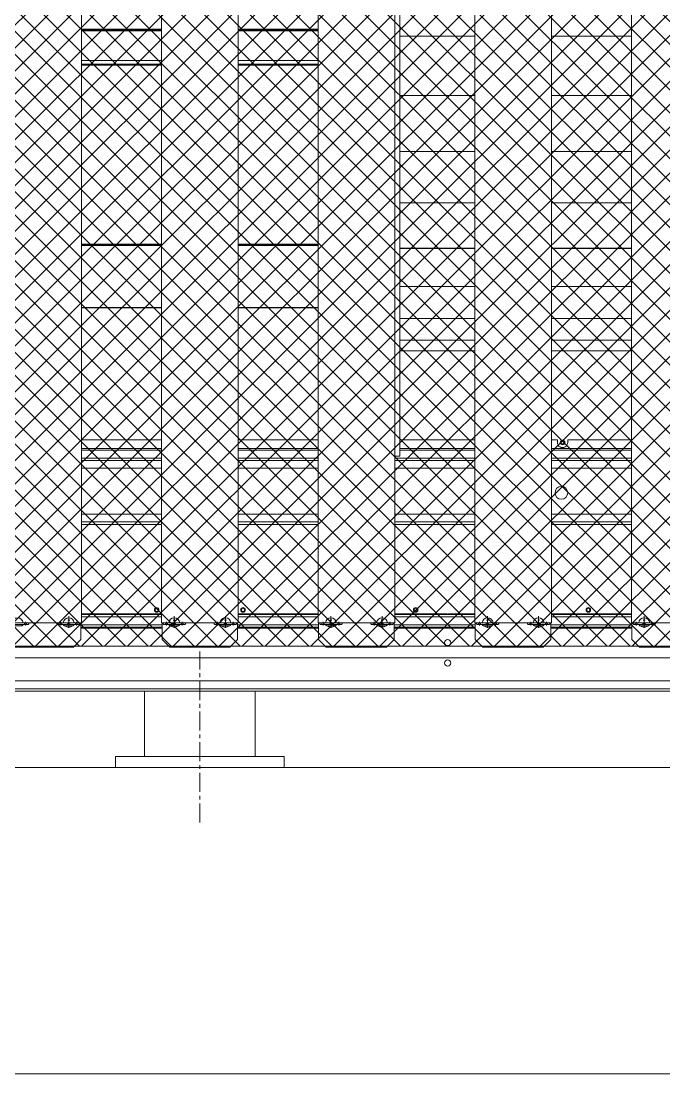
# Model space of a CAD drawing. Header units: millimetres. Extents: x -662366 to 32042, y -139401 to 24090.
# Drawn here: x 22818 to 24076, y 10128 to 12190 of the extents above; entities that cross this region are included whole.
import ezdxf

# ---------------------------------------------------------------- set-up
doc = ezdxf.new("R2010")
doc.units = ezdxf.units.MM
doc.linetypes.add('ACISOTGL', pattern=[3, 2, -1])
doc.linetypes.add('CENTER', pattern=[2, 1.25, -0.25, 0.25, -0.25])
for name, color, linetype, lineweight in [('AM_0', 7, 'Continuous', 50), ('AM_3', 6, 'ACISOTGL', 9), ('AM_7', 4, 'CENTER', 9)]:
    doc.layers.add(name, color=color, linetype=linetype, lineweight=lineweight)
doc.layers.add('center', color=1, linetype='CENTER')
doc.layers.add('냉각탑_기초', color=23, linetype='Continuous')

# ---------------------------------------------------------------- blocks, each defined once
blk = doc.blocks.new('2')
at = {"lineweight": 5}
h = blk.add_hatch(dxfattribs=at)
h.set_pattern_fill('ANSI37', scale=10)
h.set_pattern_definition([(45, (-1129861.293, -477337.81), (-22.4506403, 22.4506403), []), (135, (-1129861.293, -477337.81), (-22.4506403, -22.4506403), [])])
h.paths.add_polyline_path([(24623.9, 10965.6), (24623.9, 13065.6), (21714.9, 13065.6), (21714.9, 10965.6)])
at = {"lineweight": 20}
for p, q in [((22936.2, 11011.6), (22936.2, 13024.6)), ((23092.8, 11011.6), (23092.8, 13024.6)), ((23242.8, 11011.6), (23242.8, 13024.6)), ((23399.4, 11011.6), (23399.4, 13024.6)), ((23549.4, 11011.6), (23549.4, 13024.6)), ((23706, 11011.6), (23706, 13024.6)), ((23856, 11011.6), (23856, 13024.6)), ((24012.6, 11011.6), (24012.6, 13024.6)), ((22786.2, 11011.6), (22936.2, 11011.6)), ((22935.2, 11011.6), (22935.2, 10978.6)), ((23093.8, 11002.6), (22935.2, 11002.6)), ((23093.8, 11000.6), (22935.2, 11000.6)), ((23092.8, 11011.6), (23242.8, 11011.6)), ((23093.8, 11011.6), (23093.8, 10978.6)), ((23241.8, 11011.6), (23241.8, 10978.6)), ((23400.4, 11002.6), (23241.8, 11002.6)), ((23400.4, 11000.6), (23241.8, 11000.6)), ((23399.4, 11011.6), (23549.4, 11011.6)), ((23400.4, 11011.6), (23400.4, 10978.6)), ((23548.4, 11011.6), (23548.4, 10978.6)), ((23707, 11002.6), (23548.4, 11002.6)), ((23707, 11000.6), (23548.4, 11000.6)), ((23706, 11011.6), (23856, 11011.6)), ((23707, 11011.6), (23707, 10978.6)), ((23855, 11011.6), (23855, 10978.6)), ((24013.6, 11002.6), (23855, 11002.6)), ((24013.6, 11000.6), (23855, 11000.6)), ((24012.6, 11011.6), (24162.6, 11011.6)), ((24013.6, 11011.6), (24013.6, 10978.6)), ((22935.2, 10978.6), (22920.2, 10963.6)), ((23093.8, 10978.6), (23108.8, 10963.6)), ((23241.8, 10978.6), (23226.8, 10963.6)), ((23400.4, 10978.6), (23415.4, 10963.6)), ((23548.4, 10978.6), (23533.4, 10963.6)), ((23707, 10978.6), (23722, 10963.6)), ((23855, 10978.6), (23840, 10963.6)), ((24013.6, 10978.6), (24028.6, 10963.6)), ((24623.9, 10965.6), (21714.9, 10965.6)), ((22802.2, 10963.6), (22920.2, 10963.6)), ((23108.8, 10963.6), (23226.8, 10963.6)), ((23415.4, 10963.6), (23533.4, 10963.6)), ((23722, 10963.6), (23840, 10963.6)), ((24028.6, 10963.6), (24146.6, 10963.6)), ((21669.8, 10942.6), (24665.8, 10942.6))]:
    blk.add_line(p, q, dxfattribs=at)
at = {"color": 7, "lineweight": 20}
for p, q in [((23559.5, 11337.7), (23559.5, 12752.4)), ((22936.2, 11334.2), (23092.8, 11334.2)), ((22936.2, 11329.5), (23092.8, 11329.5)), ((23242.8, 11334.2), (23399.4, 11334.2)), ((23242.8, 11329.5), (23399.4, 11329.5)), ((23549.4, 11334.2), (23706, 11334.2)), ((23549.4, 11329.5), (23706, 11329.5)), ((23856, 11334.2), (24012.6, 11334.2)), ((23856, 11329.5), (24012.6, 11329.5)), ((22936.2, 11314.2), (23092.8, 11314.2)), ((23242.8, 11314.2), (23399.4, 11314.2)), ((23549.4, 11314.2), (23706, 11314.2)), ((23856, 11314.2), (24012.6, 11314.2)), ((23092.8, 11224.2), (22936.2, 11224.2)), ((23399.4, 11224.2), (23242.8, 11224.2)), ((23706, 11224.2), (23549.4, 11224.2)), ((24012.6, 11224.2), (23856, 11224.2)), ((23092.8, 11208.9), (22936.2, 11208.9)), ((23092.8, 11204.2), (22936.2, 11204.2)), ((23399.4, 11208.9), (23242.8, 11208.9)), ((23399.4, 11204.2), (23242.8, 11204.2)), ((23706, 11208.9), (23549.4, 11208.9)), ((23706, 11204.2), (23549.4, 11204.2)), ((24012.6, 11208.9), (23856, 11208.9)), ((24012.6, 11204.2), (23856, 11204.2)), ((23092.8, 11029.2), (22936.2, 11029.2)), ((23092.8, 11027.6), (22936.2, 11027.6)), ((23092.8, 11027.6), (22936.2, 11027.6)), ((23092.8, 11022.9), (22936.2, 11022.9)), ((23399.4, 11029.2), (23242.8, 11029.2)), ((23399.4, 11027.6), (23242.8, 11027.6)), ((23399.4, 11027.6), (23242.8, 11027.6)), ((23399.4, 11022.9), (23242.8, 11022.9)), ((23651.8, 11029.2), (23549.4, 11029.2)), ((23706, 11027.6), (23549.4, 11027.6)), ((23651.8, 11027.6), (23549.4, 11027.6)), ((23706, 11022.9), (23549.4, 11022.9)), ((23653.8, 11029.2), (23706, 11029.2)), ((23653.8, 11027.6), (23706, 11027.6)), ((23856, 11029.2), (24012.6, 11029.2)), ((24012.6, 11027.6), (23856, 11027.6)), ((23856, 11027.6), (24012.6, 11027.6)), ((24012.6, 11022.9), (23856, 11022.9)), ((22935.2, 11007.6), (23093.8, 11007.6)), ((23241.8, 11007.6), (23400.4, 11007.6)), ((23548.4, 11007.6), (23707, 11007.6)), ((23855, 11007.6), (24013.6, 11007.6)), ((24586.1, 10897.6), (21749.5, 10897.6)), ((24586.1, 10882.3), (21749.5, 10882.3)), ((24586.1, 10877.6), (21749.5, 10877.6)), ((23059.8, 10877.6), (23059.8, 10749.6)), ((23276.1, 10877.6), (23276.1, 10749.6)), ((23333, 10749.6), (23003, 10749.6)), ((23003, 10727.6), (23003, 10749.6)), ((23333, 10727.6), (23333, 10749.6)), ((23333, 10727.6), (23003, 10727.6)), ((23060, 10727.6), (23276.3, 10727.6))]:
    blk.add_line(p, q, dxfattribs=at)
at = {"color": 7, "lineweight": 20, "ltscale": 0.366889}
for p, q in [((22936.2, 12174.3), (23092.8, 12174.3)), ((22936.2, 12172.4), (23092.8, 12172.4)), ((22936.2, 12171.2), (23092.8, 12171.2)), ((23242.8, 12174.3), (23399.4, 12174.3)), ((23242.8, 12172.4), (23399.4, 12172.4)), ((23242.8, 12171.2), (23399.4, 12171.2)), ((22936.2, 12112.8), (23092.8, 12112.8)), ((23242.8, 12112.8), (23399.4, 12112.8)), ((22936.2, 11629.1), (23092.8, 11629.1)), ((22936.2, 11628.1), (23092.8, 11628.1)), ((23242.8, 11629.1), (23399.4, 11629.1)), ((23242.8, 11628.1), (23399.4, 11628.1)), ((22936.2, 11352.6), (23092.8, 11352.6)), ((22936.2, 11349.5), (23092.8, 11349.5)), ((23242.8, 11352.6), (23399.4, 11352.6)), ((23242.8, 11349.5), (23399.4, 11349.5))]:
    blk.add_line(p, q, dxfattribs=at)
at = {"color": 7, "lineweight": 20, "ltscale": 0.373667}
for p, q in [((23706, 12160.8), (23559.5, 12160.8)), ((23706, 12160.3), (23559.5, 12160.3)), ((24012.6, 12160.8), (23856, 12160.8)), ((24012.6, 12160.3), (23856, 12160.3)), ((23706, 12044.6), (23559.5, 12044.6)), ((23706, 12044.2), (23559.5, 12044.2)), ((24012.6, 12044.6), (23856, 12044.6)), ((24012.6, 12044.2), (23856, 12044.2)), ((23706, 11934.8), (23559.5, 11934.8)), ((23706, 11934.4), (23559.5, 11934.4)), ((24012.6, 11934.8), (23856, 11934.8)), ((24012.6, 11934.4), (23856, 11934.4)), ((23706, 11834.2), (23559.5, 11834.2)), ((23706, 11833.8), (23559.5, 11833.8)), ((24012.6, 11834.2), (23856, 11834.2)), ((24012.6, 11833.8), (23856, 11833.8)), ((23706, 11745.3), (23559.5, 11745.3)), ((23706, 11744.9), (23559.5, 11744.9)), ((24012.6, 11745.3), (23856, 11745.3)), ((24012.6, 11744.9), (23856, 11744.9)), ((23706, 11670.4), (23559.5, 11670.4)), ((23706, 11670.1), (23559.5, 11670.1)), ((24012.6, 11670.4), (23856, 11670.4)), ((24012.6, 11670.1), (23856, 11670.1)), ((23706, 11607.4), (23559.5, 11607.4)), ((23706, 11607.2), (23559.5, 11607.2)), ((24012.6, 11607.4), (23856, 11607.4)), ((24012.6, 11607.2), (23856, 11607.2)), ((23706, 11565), (23559.5, 11565)), ((23706, 11564.8), (23559.5, 11564.8)), ((24012.6, 11565), (23856, 11565)), ((24012.6, 11564.8), (23856, 11564.8)), ((23706, 11544.3), (23559.5, 11544.3)), ((23706, 11544.3), (23559.5, 11544.3)), ((24012.6, 11544.3), (23856, 11544.3)), ((24012.6, 11544.3), (23856, 11544.3)), ((23559.5, 11352.6), (23706, 11352.6)), ((23559.5, 11349.5), (23706, 11349.5)), ((23856, 11352.6), (24012.6, 11352.6)), ((23856, 11349.5), (24012.6, 11349.5))]:
    blk.add_line(p, q, dxfattribs=at)
at = {"color": 7, "lineweight": 20, "ltscale": 0.327778}
for p, q in [((22936.2, 12106), (23092.8, 12106)), ((23242.8, 12106), (23399.4, 12106)), ((23092.8, 11751.8), (22936.2, 11751.8)), ((23092.8, 11750.7), (22936.2, 11750.7)), ((23399.4, 11751.8), (23242.8, 11751.8)), ((23399.4, 11750.7), (23242.8, 11750.7))]:
    blk.add_line(p, q, dxfattribs=at)
at = {"color": 7, "lineweight": 20, "ltscale": 0.323889}
for p, q in [((23092.8, 12103.5), (22936.2, 12103.5)), ((23399.4, 12103.5), (23242.8, 12103.5)), ((22936.2, 11753.3), (23092.8, 11753.3)), ((22936.2, 11752.2), (23092.8, 11752.2)), ((23242.8, 11753.3), (23399.4, 11753.3)), ((23242.8, 11752.2), (23399.4, 11752.2))]:
    blk.add_line(p, q, dxfattribs=at)
at = {"color": 7, "lineweight": 20, "ltscale": 0.17789}
blk.add_line((23092.8, 11369.5), (22936.2, 11369.5), dxfattribs=at)
at = {"color": 7, "lineweight": 20, "ltscale": 0.177888}
blk.add_line((23399.4, 11369.5), (23242.8, 11369.5), dxfattribs=at)
at = {"color": 7, "lineweight": 20, "ltscale": 0.171279}
for p, q in [((23706, 11369.5), (23559.5, 11369.5)), ((23867.8, 11369.5), (23856, 11369.5))]:
    blk.add_line(p, q, dxfattribs=at)
at = {"color": 7, "lineweight": 20, "ltscale": 0.002747}
for p, q in [((23867.8, 11364.6), (23867.8, 11369.5)), ((23887.8, 11369.5), (23887.8, 11364.6))]:
    blk.add_line(p, q, dxfattribs=at)
at = {"color": 7, "lineweight": 20, "ltscale": 0.186111}
blk.add_line((24012.6, 11369.5), (23887.8, 11369.5), dxfattribs=at)
at = {"color": 7, "lineweight": 20, "ltscale": 0.032222}
blk.add_line((23549.4, 11337.7), (23559.5, 11337.7), dxfattribs=at)
at = {"color": 7, "lineweight": 20, "ltscale": 0.000888889}
for p, q in [((23651.8, 11029.2), (23651.8, 11027.6)), ((23653.8, 11027.6), (23653.8, 11029.2))]:
    blk.add_line(p, q, dxfattribs=at)
at = {"lineweight": 5}
blk.add_line((21742.8, 10727.6), (24592.8, 10727.6), dxfattribs=at)
at = {"color": 7, "linetype": 'Continuous', "lineweight": 20}
for points in [[(22789.2, 11009.9, 0.414214), (22790.8, 11008.3), (22831.6, 11008.3, 0.414214), (22833.2, 11009.9), (22833.2, 11010.7, 0.414214), (22832.3, 11011.6), (22790.1, 11011.6, 0.414214), (22789.2, 11010.7)], [(22933.2, 11009.9, -0.414214), (22931.6, 11008.3), (22890.8, 11008.3, -0.414214), (22889.2, 11009.9), (22889.2, 11010.7, -0.414214), (22890.1, 11011.6), (22932.3, 11011.6, -0.414214), (22933.2, 11010.7)], [(23095.8, 11009.9, 0.414214), (23097.4, 11008.3), (23138.2, 11008.3, 0.414214), (23139.8, 11009.9), (23139.8, 11010.7, 0.414214), (23138.9, 11011.6), (23096.7, 11011.6, 0.414214), (23095.8, 11010.7)], [(23239.8, 11009.9, -0.414214), (23238.2, 11008.3), (23197.4, 11008.3, -0.414214), (23195.8, 11009.9), (23195.8, 11010.7, -0.414214), (23196.7, 11011.6), (23238.9, 11011.6, -0.414214), (23239.8, 11010.7)], [(23402.4, 11009.9, 0.414214), (23404, 11008.3), (23444.8, 11008.3, 0.414214), (23446.4, 11009.9), (23446.4, 11010.7, 0.414214), (23445.5, 11011.6), (23403.3, 11011.6, 0.414214), (23402.4, 11010.7)], [(23546.4, 11009.9, -0.414214), (23544.8, 11008.3), (23504, 11008.3, -0.414214), (23502.4, 11009.9), (23502.4, 11010.7, -0.414214), (23503.3, 11011.6), (23545.5, 11011.6, -0.414214), (23546.4, 11010.7)], [(23709, 11009.9, 0.414214), (23710.6, 11008.3), (23751.4, 11008.3, 0.414214), (23753, 11009.9), (23753, 11010.7, 0.414214), (23752.1, 11011.6), (23709.9, 11011.6, 0.414214), (23709, 11010.7)], [(23853, 11009.9, -0.414214), (23851.4, 11008.3), (23810.6, 11008.3, -0.414214), (23809, 11009.9), (23809, 11010.7, -0.414214), (23809.9, 11011.6), (23852.1, 11011.6, -0.414214), (23853, 11010.7)], [(24015.6, 11009.9, 0.414214), (24017.2, 11008.3), (24058, 11008.3, 0.414214), (24059.6, 11009.9), (24059.6, 11010.7, 0.414214), (24058.7, 11011.6), (24016.5, 11011.6, 0.414214), (24015.6, 11010.7)]]:
    blk.add_lwpolyline(points, format="xyb", close=True, dxfattribs=at)
at = {"color": 7, "lineweight": 20}
for centre, radius in [((23877.8, 11364.6), 4.5), ((23877.8, 11364.6), 3), ((23875.6, 11266), 12.5), ((23083.3, 11036.6), 4.5), ((23083.3, 11036.6), 3), ((23252.3, 11036.6), 4.5), ((23252.3, 11036.6), 3), ((23590.3, 11036.6), 4.5), ((23590.3, 11036.6), 3), ((23928.3, 11036.6), 4.5), ((23928.3, 11036.6), 3), ((23652.8, 10972.6), 6), ((23652.8, 10932.6), 6)]:
    blk.add_circle(centre, radius, dxfattribs=at)
blk.add_arc((23877.8, 11364.6), 10, 179.9999, 0, dxfattribs=at)
at = {"layer": 'AM_0', "lineweight": 20}
for points in [[(22800, 11008.3, -0.228571), (22800.4, 11008.1), (22801.9, 11006.1, 0.228571), (22802.8, 11005.7), (22819.6, 11005.7, 0.228571), (22820.5, 11006.1), (22822.1, 11008.1, -0.228571), (22822.4, 11008.3)], [(22922.4, 11008.3, 0.228571), (22922.1, 11008.1), (22920.5, 11006.1, -0.228571), (22919.6, 11005.7), (22902.8, 11005.7, -0.228571), (22901.9, 11006.1), (22900.4, 11008.1, 0.228571), (22900, 11008.3)], [(23106.6, 11008.3, -0.228571), (23107, 11008.1), (23108.5, 11006.1, 0.228571), (23109.4, 11005.7), (23126.2, 11005.7, 0.228571), (23127.1, 11006.1), (23128.7, 11008.1, -0.228571), (23129, 11008.3)], [(23229, 11008.3, 0.228571), (23228.7, 11008.1), (23227.1, 11006.1, -0.228571), (23226.2, 11005.7), (23209.4, 11005.7, -0.228571), (23208.5, 11006.1), (23207, 11008.1, 0.228571), (23206.6, 11008.3)], [(23413.2, 11008.3, -0.228571), (23413.6, 11008.1), (23415.1, 11006.1, 0.228571), (23416, 11005.7), (23432.8, 11005.7, 0.228571), (23433.7, 11006.1), (23435.3, 11008.1, -0.228571), (23435.6, 11008.3)], [(23535.6, 11008.3, 0.228571), (23535.3, 11008.1), (23533.7, 11006.1, -0.228571), (23532.8, 11005.7), (23516, 11005.7, -0.228571), (23515.1, 11006.1), (23513.6, 11008.1, 0.228571), (23513.2, 11008.3)], [(23719.8, 11008.3, -0.228571), (23720.2, 11008.1), (23721.7, 11006.1, 0.228571), (23722.6, 11005.7), (23739.4, 11005.7, 0.228571), (23740.3, 11006.1), (23741.9, 11008.1, -0.228571), (23742.2, 11008.3)], [(23842.2, 11008.3, 0.228571), (23841.9, 11008.1), (23840.3, 11006.1, -0.228571), (23839.4, 11005.7), (23822.6, 11005.7, -0.228571), (23821.7, 11006.1), (23820.2, 11008.1, 0.228571), (23819.8, 11008.3)], [(24026.4, 11008.3, -0.228571), (24026.8, 11008.1), (24028.3, 11006.1, 0.228571), (24029.2, 11005.7), (24046, 11005.7, 0.228571), (24046.9, 11006.1), (24048.5, 11008.1, -0.228571), (24048.8, 11008.3)]]:
    blk.add_lwpolyline(points, format="xyb", dxfattribs=at)
for centre, radius, start, end in [((22811.2, 11010.3), 10.8, 6.7772, 173.2228), ((22911.2, 11010.3), 10.8, 6.7772, 173.2228), ((23117.8, 11010.3), 10.8, 6.7772, 173.2228), ((23217.8, 11010.3), 10.8, 6.7772, 173.2228), ((23424.4, 11010.3), 10.8, 6.7772, 173.2228), ((23524.4, 11010.3), 10.8, 6.7772, 173.2228), ((23731, 11010.3), 10.8, 6.7772, 173.2228), ((23831, 11010.3), 10.8, 6.7772, 173.2228), ((24037.6, 11010.3), 10.8, 6.7772, 173.2228), ((22911.2, 11010.5), 7.94, 217.5497, 322.4503), ((23117.8, 11010.5), 7.94, 217.5497, 322.4503), ((23217.8, 11010.5), 7.94, 217.5497, 322.4503), ((23424.4, 11010.5), 7.94, 217.5497, 322.4503), ((23524.4, 11010.5), 7.94, 217.5497, 322.4503), ((23731, 11010.5), 7.94, 217.5497, 322.4503), ((23831, 11010.5), 7.94, 217.5497, 322.4503), ((24037.6, 11010.5), 7.94, 217.5497, 322.4503)]:
    blk.add_arc(centre, radius, start, end, dxfattribs=at)
at = {"layer": 'AM_3', "lineweight": 20}
for p, q in [((22911, 11016.9), (22911, 11018.1)), ((22911.5, 11016.9), (22911.5, 11018.1)), ((23117.6, 11016.9), (23117.6, 11018.1)), ((23118.1, 11016.9), (23118.1, 11018.1)), ((23217.6, 11016.9), (23217.6, 11018.1)), ((23218.1, 11016.9), (23218.1, 11018.1)), ((23424.2, 11016.9), (23424.2, 11018.1)), ((23424.7, 11016.9), (23424.7, 11018.1)), ((23524.2, 11016.9), (23524.2, 11018.1)), ((23524.7, 11016.9), (23524.7, 11018.1)), ((23730.8, 11016.9), (23730.8, 11018.1)), ((23731.3, 11016.9), (23731.3, 11018.1)), ((23830.8, 11016.9), (23830.8, 11018.1)), ((23831.3, 11016.9), (23831.3, 11018.1)), ((24037.4, 11016.9), (24037.4, 11018.1)), ((24037.9, 11016.9), (24037.9, 11018.1)), ((22824.7, 11008), (22824.7, 11011.6)), ((22828.7, 11008), (22828.7, 11011.6)), ((22893.7, 11008), (22893.7, 11011.6)), ((22897.7, 11008), (22897.7, 11011.6)), ((22924.7, 11008), (22924.7, 11011.6)), ((22928.7, 11008), (22928.7, 11011.6)), ((23100.3, 11008), (23100.3, 11011.6)), ((23104.3, 11008), (23104.3, 11011.6)), ((23131.3, 11008), (23131.3, 11011.6)), ((23135.3, 11008), (23135.3, 11011.6)), ((23200.3, 11008), (23200.3, 11011.6)), ((23204.3, 11008), (23204.3, 11011.6)), ((23231.3, 11008), (23231.3, 11011.6)), ((23235.3, 11008), (23235.3, 11011.6)), ((23406.9, 11008), (23406.9, 11011.6)), ((23410.9, 11008), (23410.9, 11011.6)), ((23437.9, 11008), (23437.9, 11011.6)), ((23441.9, 11008), (23441.9, 11011.6)), ((23506.9, 11008), (23506.9, 11011.6)), ((23510.9, 11008), (23510.9, 11011.6)), ((23537.9, 11008), (23537.9, 11011.6)), ((23541.9, 11008), (23541.9, 11011.6)), ((23713.5, 11008), (23713.5, 11011.6)), ((23717.5, 11008), (23717.5, 11011.6)), ((23744.5, 11008), (23744.5, 11011.6)), ((23748.5, 11008), (23748.5, 11011.6)), ((23813.5, 11008), (23813.5, 11011.6)), ((23817.5, 11008), (23817.5, 11011.6)), ((23844.5, 11008), (23844.5, 11011.6)), ((23848.5, 11008), (23848.5, 11011.6)), ((24020.1, 11008), (24020.1, 11011.6)), ((24024.1, 11008), (24024.1, 11011.6)), ((24051.1, 11008), (24051.1, 11011.6)), ((24055.1, 11008), (24055.1, 11011.6))]:
    blk.add_line(p, q, dxfattribs=at)
for centre in [(22911.2, 11007.3), (23117.8, 11007.3), (23217.8, 11007.3), (23424.4, 11007.3), (23524.4, 11007.3), (23731, 11007.3), (23831, 11007.3), (24037.6, 11007.3)]:
    blk.add_arc(centre, 9.57, 78.69, 101.31, dxfattribs=at)
at = {"layer": 'AM_7', "lineweight": 20}
for p, q in [((22911.2, 11001.2), (22911.2, 11024.3)), ((23117.8, 11001.2), (23117.8, 11024.3)), ((23217.8, 11001.2), (23217.8, 11024.3)), ((23424.4, 11001.2), (23424.4, 11024.3)), ((23524.4, 11001.2), (23524.4, 11024.3)), ((23731, 11001.2), (23731, 11024.3)), ((23831, 11001.2), (23831, 11024.3)), ((24037.6, 11001.2), (24037.6, 11024.3)), ((22826.7, 11006.4), (22826.7, 11013.2)), ((22895.7, 11006.4), (22895.7, 11013.2)), ((22914.3, 11009.3), (22908.1, 11009.3)), ((22926.7, 11006.4), (22926.7, 11013.2)), ((23102.3, 11006.4), (23102.3, 11013.2)), ((23114.7, 11009.3), (23120.9, 11009.3)), ((23133.3, 11006.4), (23133.3, 11013.2)), ((23202.3, 11006.4), (23202.3, 11013.2)), ((23220.9, 11009.3), (23214.7, 11009.3)), ((23233.3, 11006.4), (23233.3, 11013.2)), ((23408.9, 11006.4), (23408.9, 11013.1)), ((23421.3, 11009.3), (23427.5, 11009.3)), ((23439.9, 11006.4), (23439.9, 11013.1)), ((23508.9, 11006.4), (23508.9, 11013.1)), ((23527.5, 11009.3), (23521.3, 11009.3)), ((23539.9, 11006.4), (23539.9, 11013.1)), ((23715.5, 11006.4), (23715.5, 11013.1)), ((23727.9, 11009.3), (23734.1, 11009.3)), ((23746.5, 11006.4), (23746.5, 11013.1)), ((23815.5, 11006.4), (23815.5, 11013.1)), ((23834.1, 11009.3), (23827.9, 11009.3)), ((23846.5, 11006.4), (23846.5, 11013.1)), ((24022.1, 11006.4), (24022.1, 11013.1)), ((24034.5, 11009.3), (24040.7, 11009.3)), ((24053.1, 11006.4), (24053.1, 11013.1))]:
    blk.add_line(p, q, dxfattribs=at)

msp = doc.modelspace()

# ---------------------------------------------------------------- linework, layer by layer
at = {"layer": 'center', "lineweight": 20, "ltscale": 30}
msp.add_line((23167.8, 10620.1), (23167.8, 10954.9), dxfattribs=at)
at = {"layer": '냉각탑_기초', "lineweight": 20, "ltscale": 30}
msp.add_line((21143.2, 10127.6), (25281.7, 10127.6), dxfattribs=at)

# ---------------------------------------------------------------- block references
msp.add_blockref('2', (0, 0))

doc.saveas('drawing.dxf')
